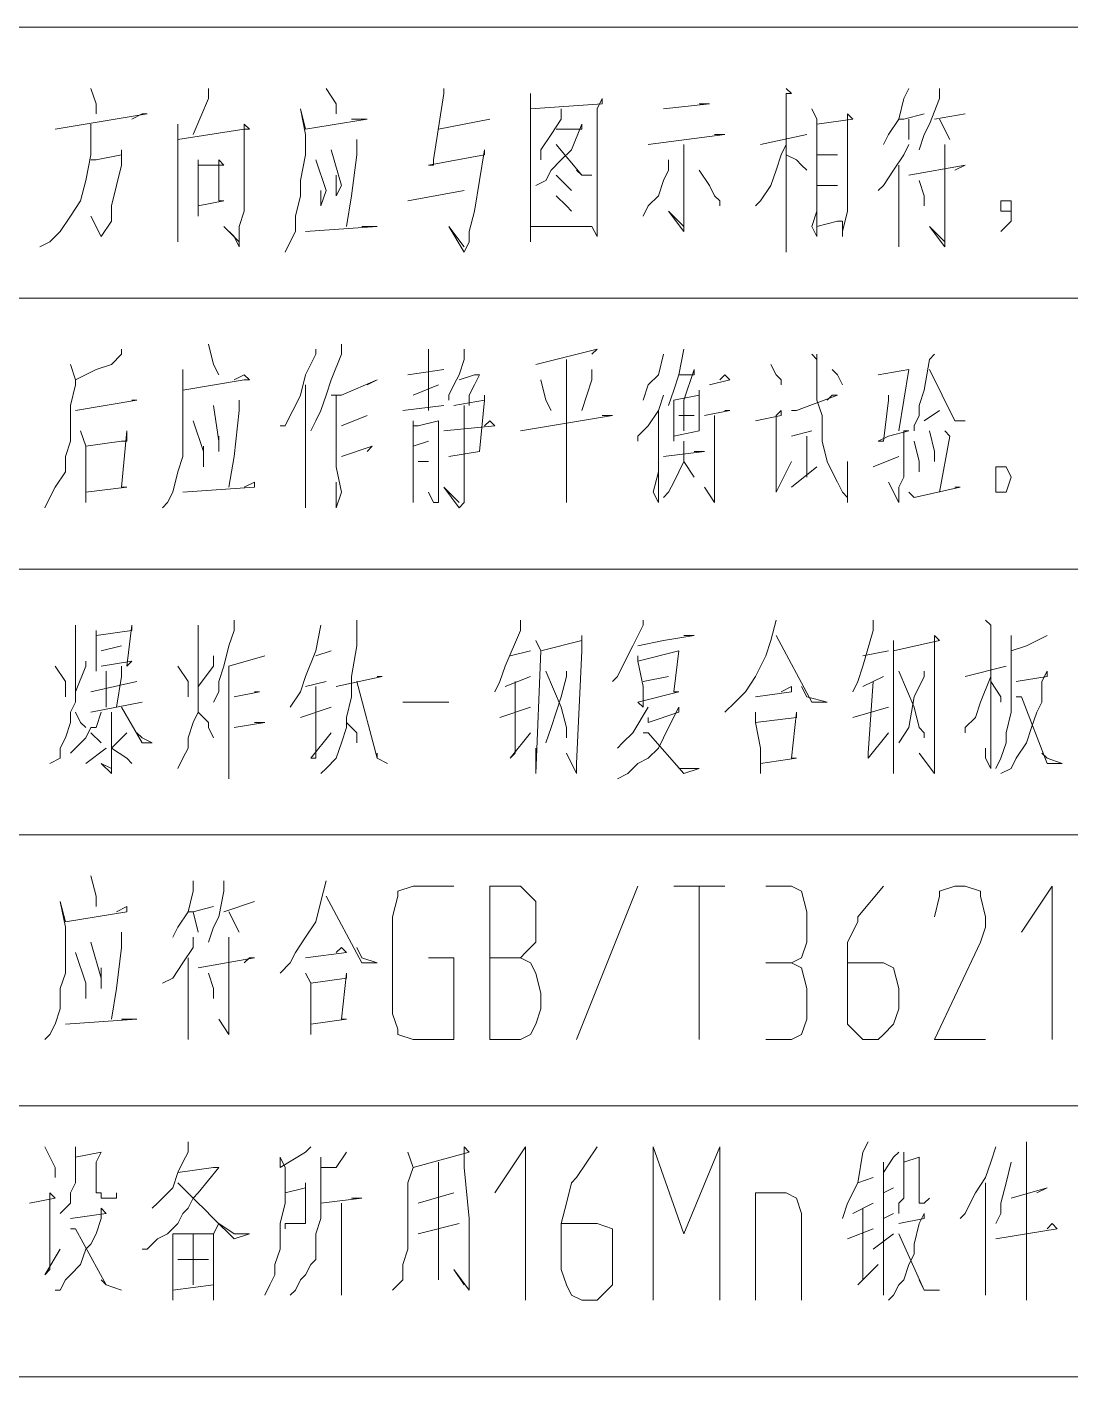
# Model space of a CAD drawing. Header units: inches. Extents: x 46040 to 48278, y -91226 to -88002.
# Drawn here: x 47625 to 47723, y -88938.6 to -88811.9 of the extents above; entities that cross this region are included whole.
import ezdxf

# ---------------------------------------------------------------- set-up
doc = ezdxf.new("R2010")
doc.units = ezdxf.units.IN
doc.layers.add('轮廓线', color=7, linetype='Continuous')

msp = doc.modelspace()

# ---------------------------------------------------------------- linework, layer by layer
at = {"layer": '轮廓线', "lineweight": 18}
for points in [[(47511.995, -88811.889), (48164.316, -88811.889)], [(47548.476, -88811.889), (48164.316, -88811.889)], [(47631.034, -88817.65), (47631.515, -88819.09), (47631.515, -88820.049)], [(47642.073, -88817.65), (47642.073, -88818.609), (47640.636, -88821.969)], [(47653.116, -88817.65), (47654.073, -88819.09), (47654.073, -88820.049)], [(47664.155, -88817.65), (47664.155, -88818.129), (47663.194, -88824.369), (47663.194, -88824.849), (47662.714, -88824.849), (47667.995, -88823.889), (47667.995, -88823.41), (47667.515, -88826.289), (47667.034, -88829.17), (47666.554, -88831.09), (47666.554, -88832.049), (47666.073, -88833.01), (47664.636, -88830.609), (47666.073, -88832.529)], [(47672.316, -88818.129), (47672.316, -88819.568), (47672.316, -88832.049), (47672.316, -88830.609), (47678.073, -88830.609), (47677.593, -88830.609), (47677.116, -88830.609)], [(47696.316, -88817.65), (47696.796, -88818.129), (47696.316, -88818.129), (47696.316, -88833.01), (47696.316, -88831.568), (47696.316, -88830.609)], [(47707.835, -88817.65), (47707.355, -88818.609), (47706.874, -88820.529), (47705.913, -88821.969), (47705.433, -88822.93)], [(47710.714, -88817.65), (47710.714, -88818.609), (47709.753, -88821.01), (47709.276, -88821.969), (47708.796, -88823.41)], [(47655.515, -88820.529), (47656.476, -88820.529), (47656.956, -88820.529), (47651.194, -88821.49), (47650.714, -88819.568), (47651.194, -88821.969), (47651.194, -88823.889), (47650.714, -88826.289), (47650.714, -88827.728), (47650.233, -88829.65), (47650.233, -88831.09), (47649.753, -88832.049), (47649.276, -88833.01)], [(47672.316, -88819.568), (47679.034, -88819.09), (47679.034, -88818.609), (47678.554, -88819.568), (47678.554, -88830.609), (47678.554, -88831.568), (47678.073, -88830.609)], [(47675.194, -88819.568), (47675.194, -88820.529), (47674.233, -88821.969), (47673.276, -88823.41), (47673.276, -88824.369)], [(47684.796, -88819.568), (47689.116, -88819.09), (47688.636, -88819.09), (47688.155, -88819.09)], [(47698.714, -88819.568), (47699.194, -88820.529), (47699.194, -88831.568), (47698.714, -88830.609), (47699.194, -88829.17)], [(47631.034, -88821.01), (47631.034, -88823.889), (47630.554, -88826.289), (47630.073, -88828.209), (47629.116, -88829.65), (47628.155, -88831.09), (47627.194, -88832.049), (47626.233, -88832.529)], [(47627.675, -88821.49), (47636.316, -88820.049), (47635.835, -88820.049), (47634.874, -88820.529)], [(47639.194, -88821.01), (47639.194, -88822.449), (47639.194, -88827.25), (47639.194, -88830.129), (47639.194, -88832.049), (47639.194, -88830.609), (47639.194, -88829.65)], [(47639.194, -88822.449), (47645.433, -88821.49), (47645.913, -88821.49), (47645.433, -88821.01), (47645.433, -88823.889), (47645.433, -88826.769), (47645.433, -88827.25), (47645.433, -88829.17), (47644.956, -88830.609), (47644.956, -88832.049), (47644.956, -88832.529), (47644.476, -88831.568), (47643.515, -88830.609), (47644.956, -88832.049)], [(47668.476, -88820.529), (47663.675, -88821.49)], [(47674.714, -88821.49), (47675.194, -88821.49), (47677.116, -88821.49), (47677.116, -88821.01), (47676.155, -88823.41), (47675.194, -88824.369), (47674.233, -88825.33), (47673.753, -88826.289), (47672.796, -88826.769)], [(47699.194, -88821.01), (47702.554, -88820.529), (47702.073, -88820.049), (47702.073, -88827.25), (47702.073, -88829.17), (47701.593, -88831.09), (47701.593, -88831.568), (47701.593, -88830.129), (47701.116, -88830.129), (47699.194, -88830.609)], [(47706.874, -88820.529), (47707.355, -88820.529), (47709.276, -88820.049)], [(47707.835, -88820.529), (47707.835, -88822.449)], [(47710.233, -88820.529), (47713.116, -88820.049)], [(47710.714, -88820.529), (47711.675, -88822.449)], [(47683.355, -88822.93), (47690.554, -88821.969), (47690.073, -88821.969), (47689.593, -88821.969)], [(47693.913, -88822.93), (47698.233, -88821.969)], [(47631.034, -88824.369), (47631.515, -88824.369), (47633.913, -88823.889), (47633.913, -88823.41), (47633.913, -88824.849), (47633.433, -88826.769), (47632.956, -88828.689), (47632.956, -88830.129), (47631.995, -88831.568), (47631.034, -88829.65)], [(47653.593, -88823.41), (47654.554, -88826.769), (47654.073, -88827.728), (47654.073, -88825.808)], [(47655.995, -88822.449), (47655.995, -88823.889), (47655.515, -88827.728), (47655.034, -88830.609)], [(47686.714, -88822.93), (47686.714, -88823.889), (47686.714, -88829.17), (47686.714, -88830.129), (47686.714, -88830.609), (47686.714, -88831.09), (47685.276, -88829.17), (47686.714, -88830.609), (47686.714, -88830.129)], [(47696.316, -88822.93), (47695.835, -88823.889), (47695.355, -88825.33), (47694.874, -88826.769), (47693.913, -88828.209), (47693.433, -88828.689)], [(47707.835, -88822.93), (47707.355, -88823.889), (47706.394, -88825.33), (47705.433, -88826.769), (47704.956, -88827.25)], [(47711.194, -88822.93), (47711.194, -88829.17), (47711.194, -88831.09), (47711.194, -88832.049), (47711.194, -88832.529), (47709.753, -88830.609), (47711.194, -88832.049)], [(47652.155, -88824.369), (47653.116, -88827.25), (47652.636, -88828.689), (47652.636, -88827.25)], [(47685.276, -88824.369), (47685.276, -88825.33), (47684.796, -88826.289), (47684.316, -88827.728), (47683.355, -88828.689), (47682.874, -88829.65)], [(47699.194, -88823.889), (47701.116, -88823.889)], [(47706.874, -88824.849), (47706.874, -88832.529), (47706.874, -88831.09), (47706.874, -88830.129)], [(47707.835, -88825.808), (47713.116, -88824.849), (47712.155, -88825.33)], [(47674.714, -88825.808), (47675.675, -88826.769), (47676.155, -88827.25)], [(47688.155, -88825.33), (47689.116, -88826.769), (47689.593, -88827.728), (47690.073, -88828.209), (47690.073, -88828.689)], [(47660.796, -88828.209), (47666.073, -88827.25)], [(47699.194, -88826.769), (47701.116, -88826.769)], [(47708.796, -88826.289), (47709.276, -88827.728), (47709.276, -88828.689)], [(47674.714, -88827.728), (47675.675, -88828.689), (47676.155, -88829.17)], [(47717.433, -88829.17), (47716.476, -88829.17), (47716.476, -88828.209), (47717.433, -88828.209), (47717.433, -88830.129), (47716.476, -88831.09)], [(47651.194, -88831.09), (47657.913, -88830.609), (47657.433, -88830.609), (47656.476, -88830.609)], [(47511.995, -88837.33), (48164.316, -88837.33)], [(47548.476, -88837.33), (48164.316, -88837.33)], [(47642.073, -88841.65), (47642.554, -88843.568), (47643.034, -88844.529)], [(47652.155, -88842.129), (47652.155, -88842.609), (47651.194, -88844.529), (47650.714, -88846.449), (47650.233, -88847.41), (47649.753, -88848.369), (47649.276, -88849.33), (47648.796, -88849.33)], [(47654.554, -88841.65), (47654.554, -88842.609), (47653.593, -88845.01), (47653.116, -88846.449), (47652.636, -88847.889), (47652.155, -88848.849), (47651.675, -88849.808)], [(47662.714, -88842.129), (47662.714, -88847.889)], [(47666.073, -88842.129), (47666.073, -88843.09), (47665.593, -88844.529), (47665.116, -88845.49), (47664.636, -88846.449), (47664.636, -88846.93)], [(47672.796, -88843.568), (47678.554, -88842.129), (47678.073, -88842.609)], [(47684.796, -88842.609), (47684.316, -88844.529), (47683.355, -88845.49), (47682.874, -88846.93)], [(47686.714, -88842.129), (47686.233, -88844.529), (47685.753, -88845.969), (47685.276, -88847.41)], [(47698.714, -88842.609), (47699.194, -88843.09), (47699.194, -88842.609), (47699.194, -88846.93), (47699.675, -88848.369), (47699.675, -88850.769), (47700.155, -88852.689), (47700.636, -88853.65), (47701.116, -88854.609), (47701.593, -88855.568), (47702.073, -88856.049), (47702.073, -88856.529), (47702.073, -88852.689), (47702.073, -88856.049)], [(47710.233, -88842.609), (47709.753, -88843.09), (47709.276, -88845.969), (47708.796, -88847.41), (47708.796, -88848.369), (47708.316, -88849.33), (47708.316, -88849.808)], [(47675.675, -88843.09), (47675.675, -88854.609), (47675.675, -88856.529), (47675.675, -88856.049), (47675.675, -88854.609)], [(47694.874, -88843.568), (47695.355, -88844.529), (47695.835, -88845.01), (47695.835, -88845.49)], [(47644.476, -88845.01), (47645.433, -88844.529), (47645.913, -88845.01), (47645.433, -88845.01), (47639.675, -88845.969), (47639.675, -88844.049), (47639.675, -88846.449), (47639.675, -88848.369), (47639.675, -88850.289), (47639.675, -88852.209), (47639.194, -88853.65), (47638.714, -88855.568), (47638.233, -88856.529), (47637.753, -88857.01)], [(47653.593, -88846.449), (47654.554, -88846.449), (47657.913, -88845.01), (47656.956, -88845.49)], [(47664.155, -88844.049), (47660.796, -88844.529)], [(47665.593, -88845.01), (47665.593, -88845.01), (47667.034, -88844.529), (47667.515, -88844.529), (47667.034, -88845.49), (47666.554, -88846.449), (47666.554, -88847.41)], [(47673.276, -88845.01), (47673.753, -88846.93), (47674.233, -88847.889)], [(47678.073, -88844.049), (47678.073, -88845.01), (47677.116, -88847.889)], [(47686.233, -88844.529), (47687.675, -88844.529), (47687.675, -88844.049), (47686.714, -88846.93)], [(47689.116, -88845.49), (47691.034, -88845.01), (47690.554, -88844.529), (47690.073, -88845.01)], [(47700.636, -88844.049), (47701.116, -88844.529), (47701.593, -88845.49)], [(47704.956, -88844.529), (47707.835, -88844.049), (47706.874, -88849.808)], [(47651.194, -88845.49), (47651.194, -88857.01), (47651.194, -88855.568), (47651.194, -88854.609)], [(47663.675, -88845.49), (47661.276, -88846.449)], [(47685.753, -88846.93), (47685.753, -88847.41), (47685.753, -88850.769), (47685.753, -88850.289), (47688.155, -88849.808), (47688.155, -88845.969), (47688.155, -88846.449), (47685.753, -88846.93)], [(47629.593, -88847.889), (47635.355, -88846.93), (47634.874, -88846.93)], [(47642.554, -88847.41), (47643.034, -88850.769), (47643.034, -88851.728), (47643.034, -88850.289)], [(47644.956, -88846.93), (47644.956, -88847.889), (47644.476, -88852.209), (47643.995, -88855.09)], [(47654.073, -88846.449), (47654.073, -88853.17), (47654.554, -88855.568), (47654.073, -88857.01), (47654.073, -88856.529), (47654.073, -88854.609)], [(47660.316, -88847.889), (47664.155, -88847.41)], [(47666.073, -88847.41), (47666.073, -88854.129), (47666.073, -88855.09), (47666.073, -88856.529), (47665.593, -88857.01), (47664.155, -88855.09), (47665.593, -88856.529)], [(47684.796, -88846.449), (47684.316, -88847.889), (47683.355, -88849.33), (47682.394, -88850.289), (47682.394, -88850.769)], [(47686.714, -88846.93), (47686.714, -88849.808)], [(47696.796, -88847.889), (47697.276, -88847.889), (47701.116, -88846.449), (47700.636, -88846.449), (47700.155, -88846.93)], [(47705.913, -88846.449), (47705.913, -88846.449), (47705.913, -88846.93), (47705.433, -88850.769), (47704.956, -88850.769), (47705.913, -88850.289), (47707.835, -88849.808), (47707.355, -88849.808), (47707.355, -88854.129), (47706.874, -88855.09), (47706.874, -88856.049), (47706.874, -88856.529), (47705.913, -88854.609)], [(47640.636, -88848.849), (47641.593, -88851.728), (47641.593, -88853.17), (47641.593, -88851.25)], [(47654.554, -88849.33), (47656.956, -88848.369)], [(47661.276, -88848.849), (47661.276, -88849.808), (47661.276, -88852.209), (47661.276, -88852.689), (47661.276, -88854.609), (47661.276, -88856.529), (47661.276, -88856.049), (47661.276, -88854.609)], [(47664.155, -88849.808), (47668.956, -88849.33), (47668.476, -88848.849), (47667.995, -88849.33)], [(47671.355, -88849.808), (47679.995, -88848.369), (47679.515, -88848.369), (47679.034, -88848.369)], [(47684.316, -88847.889), (47684.316, -88856.529), (47683.835, -88855.568), (47684.316, -88853.65)], [(47686.233, -88848.369), (47687.675, -88848.369)], [(47688.636, -88848.369), (47691.034, -88847.889), (47690.554, -88847.889)], [(47693.433, -88848.849), (47695.835, -88848.369), (47695.835, -88847.889), (47695.355, -88848.369), (47695.355, -88854.609), (47695.355, -88855.568), (47696.796, -88852.689)], [(47710.714, -88847.889), (47709.276, -88848.849)], [(47630.073, -88849.808), (47630.554, -88851.25), (47630.554, -88853.65), (47630.554, -88856.529), (47630.554, -88855.568), (47634.394, -88855.09), (47633.913, -88855.09), (47634.394, -88849.808), (47634.394, -88850.769), (47633.913, -88850.769), (47630.554, -88851.25)], [(47696.796, -88850.289), (47698.714, -88849.808)], [(47709.753, -88849.808), (47710.233, -88851.728), (47710.233, -88852.689)], [(47711.194, -88849.808), (47711.675, -88850.289), (47710.714, -88855.568)], [(47654.554, -88852.209), (47657.433, -88851.25), (47656.956, -88851.728)], [(47661.276, -88851.25), (47662.714, -88850.769)], [(47686.714, -88850.769), (47686.714, -88851.728), (47686.714, -88852.689), (47686.233, -88853.65), (47685.753, -88854.609), (47685.276, -88855.568), (47684.796, -88856.049)], [(47698.233, -88850.289), (47698.233, -88854.129)], [(47708.316, -88850.769), (47708.796, -88852.689), (47708.796, -88853.65)], [(47662.714, -88852.689), (47661.753, -88852.689)], [(47684.796, -88852.209), (47688.636, -88851.728), (47688.155, -88851.728), (47687.675, -88851.728)], [(47686.714, -88852.689), (47687.675, -88854.129)], [(47704.476, -88853.17), (47706.874, -88852.209)], [(47696.796, -88855.09), (47699.194, -88853.17)], [(47716.956, -88853.17), (47717.433, -88854.129), (47716.956, -88855.568), (47715.995, -88855.568), (47715.995, -88854.129), (47715.995, -88853.17), (47716.956, -88853.17)], [(47639.675, -88855.568), (47646.394, -88855.09), (47646.394, -88854.609), (47645.433, -88855.09)], [(47707.835, -88855.568), (47708.316, -88856.049), (47712.636, -88855.09), (47712.155, -88855.09)], [(47511.995, -88862.769), (48164.316, -88862.769)], [(47644.476, -88867.568), (47644.476, -88868.529), (47643.995, -88869.969), (47643.515, -88871.889), (47643.034, -88873.33), (47643.034, -88874.289), (47642.554, -88875.25)], [(47655.995, -88867.568), (47655.995, -88869.969), (47655.515, -88872.849), (47655.515, -88874.769), (47655.034, -88876.689), (47655.034, -88877.65), (47654.554, -88879.09), (47654.073, -88880.529), (47653.116, -88881.49), (47652.636, -88881.969)], [(47671.355, -88867.568), (47671.355, -88868.529), (47669.913, -88871.889), (47669.433, -88873.33), (47668.956, -88874.289)], [(47682.874, -88867.568), (47682.874, -88868.049), (47681.913, -88869.969), (47680.956, -88871.889), (47680.476, -88872.849), (47679.995, -88873.33)], [(47695.355, -88867.568), (47694.874, -88869.49), (47694.394, -88870.93), (47693.433, -88872.849), (47692.476, -88874.289), (47691.515, -88875.25), (47690.554, -88876.209)], [(47704.476, -88867.568), (47704.476, -88868.529), (47703.515, -88871.889), (47703.034, -88873.33), (47702.554, -88874.289)], [(47715.034, -88867.568), (47715.515, -88868.049), (47715.515, -88881.49), (47715.034, -88880.529), (47715.034, -88879.568)], [(47629.593, -88868.049), (47629.593, -88868.529), (47629.593, -88870.449), (47629.593, -88872.369), (47629.593, -88873.808), (47629.593, -88875.25), (47629.116, -88876.209), (47629.116, -88877.17), (47628.636, -88878.609), (47628.155, -88879.568), (47628.155, -88880.529), (47627.194, -88881.01)], [(47631.515, -88869.01), (47634.874, -88868.529), (47634.874, -88868.049), (47634.394, -88871.889), (47634.874, -88871.41), (47631.995, -88871.889)], [(47631.515, -88868.529), (47631.515, -88869.01), (47631.515, -88870.449), (47631.515, -88872.369)], [(47641.116, -88868.049), (47641.116, -88872.369), (47641.116, -88873.808), (47641.116, -88875.25), (47641.116, -88876.209), (47640.636, -88877.17), (47640.155, -88878.609), (47640.155, -88879.568), (47639.675, -88880.529), (47639.194, -88881.49)], [(47652.636, -88868.049), (47652.155, -88870.449), (47651.194, -88872.849), (47650.714, -88874.289), (47649.753, -88875.728)], [(47682.394, -88869.969), (47684.796, -88869.49), (47687.675, -88869.01), (47687.194, -88869.01), (47686.714, -88869.01)], [(47695.355, -88869.01), (47698.714, -88875.25), (47700.155, -88875.25), (47698.233, -88874.769), (47697.753, -88873.808)], [(47717.433, -88869.01), (47717.433, -88870.449), (47717.433, -88872.849), (47717.433, -88874.769), (47717.433, -88876.209), (47716.956, -88878.129), (47716.956, -88879.09), (47716.476, -88880.529), (47715.995, -88881.49)], [(47720.796, -88869.01), (47718.874, -88869.969), (47717.433, -88870.449)], [(47631.995, -88870.449), (47633.913, -88869.969)], [(47652.155, -88870.93), (47653.593, -88870.449)], [(47670.394, -88870.93), (47672.316, -88870.449)], [(47672.796, -88869.49), (47673.276, -88870.449), (47672.796, -88881.969), (47672.796, -88881.01), (47672.796, -88879.568)], [(47682.394, -88870.93), (47682.394, -88871.41), (47682.874, -88873.808), (47682.874, -88875.728), (47682.394, -88875.25), (47686.233, -88874.289), (47685.753, -88874.289), (47686.233, -88870.449), (47682.394, -88871.41)], [(47703.515, -88870.93), (47705.913, -88870.449)], [(47706.394, -88869.49), (47706.394, -88870.449), (47706.394, -88881.969), (47706.394, -88881.01), (47706.394, -88879.568)], [(47630.554, -88871.41), (47630.554, -88871.889), (47629.593, -88874.289)], [(47642.554, -88870.93), (47642.554, -88871.889), (47641.116, -88873.808)], [(47643.995, -88871.889), (47647.355, -88870.93)], [(47627.675, -88871.889), (47628.636, -88873.33), (47628.636, -88873.808), (47628.636, -88874.769)], [(47632.476, -88872.369), (47632.476, -88872.849), (47632.476, -88875.728)], [(47633.913, -88871.889), (47633.913, -88872.849), (47633.433, -88875.728)], [(47639.194, -88871.889), (47640.155, -88873.33), (47640.155, -88873.808), (47640.155, -88874.769)], [(47643.995, -88871.889), (47643.995, -88882.449), (47643.995, -88881.49), (47643.995, -88880.049)], [(47654.073, -88873.808), (47658.394, -88872.849), (47657.913, -88872.849)], [(47672.316, -88872.849), (47669.913, -88873.808)], [(47673.753, -88872.369), (47675.194, -88875.728), (47675.675, -88877.65), (47675.675, -88878.129), (47675.675, -88878.609)], [(47675.675, -88872.369), (47675.675, -88872.849), (47675.194, -88874.769), (47674.233, -88877.65), (47673.753, -88879.09)], [(47685.276, -88872.849), (47682.874, -88873.33)], [(47705.433, -88872.849), (47703.515, -88873.808)], [(47706.874, -88872.369), (47708.316, -88875.728), (47708.796, -88877.65), (47709.276, -88878.129), (47709.276, -88878.609)], [(47709.276, -88872.369), (47709.276, -88872.849), (47708.316, -88874.769), (47707.835, -88877.65), (47706.874, -88879.09)], [(47713.116, -88872.849), (47716.956, -88871.889)], [(47715.515, -88872.849), (47714.554, -88875.25), (47714.073, -88876.689), (47713.116, -88877.65), (47713.116, -88878.129)], [(47717.913, -88873.33), (47720.796, -88872.849), (47720.796, -88872.369), (47720.316, -88873.33), (47720.316, -88875.25), (47719.835, -88876.209), (47719.355, -88877.65), (47718.874, -88879.09), (47717.913, -88880.529), (47717.433, -88881.49), (47716.476, -88881.969)], [(47635.355, -88873.33), (47631.034, -88874.289)], [(47644.476, -88874.769), (47646.874, -88874.289), (47646.394, -88874.289)], [(47653.116, -88873.33), (47651.194, -88873.808)], [(47652.155, -88873.808), (47652.155, -88880.529), (47651.675, -88880.529), (47653.593, -88878.129)], [(47670.874, -88873.33), (47670.874, -88880.049), (47670.394, -88880.529), (47672.316, -88878.129)], [(47693.433, -88874.769), (47696.796, -88874.289), (47696.796, -88873.808), (47695.835, -88874.289)], [(47704.476, -88873.33), (47703.995, -88880.049), (47703.995, -88880.529), (47705.913, -88878.129)], [(47715.515, -88873.33), (47716.476, -88874.769), (47716.476, -88875.25)], [(47631.034, -88876.209), (47635.835, -88875.25)], [(47660.316, -88875.25), (47664.636, -88875.25)], [(47717.913, -88874.769), (47718.394, -88874.769), (47720.796, -88881.01), (47722.233, -88881.01), (47720.796, -88880.529), (47720.316, -88880.049)], [(47631.995, -88876.209), (47631.515, -88877.65), (47631.034, -88877.65), (47630.554, -88878.609), (47629.593, -88879.568), (47629.116, -88880.049)], [(47629.593, -88876.209), (47630.073, -88877.17), (47630.554, -88877.65)], [(47632.956, -88876.209), (47632.956, -88876.689), (47632.956, -88881.969), (47631.995, -88881.01), (47632.956, -88881.49)], [(47633.913, -88875.728), (47635.835, -88879.09), (47636.796, -88879.09), (47635.835, -88878.609), (47635.355, -88878.129)], [(47641.116, -88876.209), (47642.073, -88877.17), (47642.073, -88877.65), (47642.554, -88878.609)], [(47653.593, -88875.728), (47650.714, -88876.689)], [(47672.316, -88875.728), (47669.433, -88876.689)], [(47683.355, -88875.728), (47683.355, -88875.728), (47681.913, -88878.129), (47680.956, -88879.09), (47680.476, -88879.568)], [(47683.355, -88876.689), (47683.355, -88877.17), (47686.233, -88876.209), (47686.233, -88875.728), (47685.276, -88877.65), (47684.796, -88878.609), (47684.316, -88879.568), (47683.355, -88880.529), (47682.394, -88881.01), (47681.433, -88881.969), (47680.476, -88882.449)], [(47693.433, -88876.209), (47693.433, -88877.17), (47693.913, -88879.568), (47693.913, -88881.969), (47693.913, -88881.01), (47697.276, -88880.529), (47696.796, -88880.529), (47697.276, -88876.209), (47697.276, -88876.689), (47693.433, -88877.17)], [(47705.913, -88875.728), (47702.554, -88876.689)], [(47644.476, -88877.65), (47647.355, -88877.17), (47646.874, -88877.17), (47646.394, -88877.17)], [(47655.034, -88877.17), (47655.995, -88878.129), (47655.995, -88879.09)], [(47631.034, -88878.129), (47631.995, -88879.09)], [(47634.394, -88878.129), (47632.956, -88879.568), (47634.394, -88880.529), (47634.874, -88881.01)], [(47682.874, -88878.129), (47683.355, -88878.129), (47686.714, -88881.969), (47688.155, -88881.49), (47686.714, -88881.49), (47686.233, -88881.49)], [(47630.554, -88881.01), (47632.476, -88879.568)], [(47631.034, -88891.568), (47631.515, -88893.49), (47631.515, -88894.449)], [(47640.636, -88892.049), (47640.636, -88893.01), (47640.155, -88894.93), (47639.194, -88896.369), (47638.714, -88897.33)], [(47643.515, -88892.049), (47643.515, -88893.01), (47643.034, -88895.41), (47642.554, -88896.369), (47642.073, -88897.808)], [(47653.116, -88892.049), (47652.636, -88893.969), (47652.155, -88895.889), (47651.194, -88897.33), (47650.233, -88898.769), (47649.753, -88899.728), (47648.796, -88900.689)], [(47665.116, -88892.529), (47661.276, -88892.529), (47659.835, -88893.01), (47659.835, -88893.49), (47659.355, -88895.41), (47659.355, -88904.529), (47659.835, -88905.969), (47659.835, -88906.449), (47661.276, -88906.93), (47665.116, -88906.93), (47665.116, -88899.25), (47662.714, -88899.25)], [(47668.476, -88906.93), (47668.476, -88892.529), (47671.355, -88892.529), (47671.835, -88893.01), (47672.796, -88893.969), (47672.796, -88895.889), (47672.796, -88896.369), (47672.796, -88897.808), (47671.835, -88898.769), (47671.355, -88899.25)], [(47676.636, -88906.93), (47682.394, -88892.529)], [(47685.753, -88892.529), (47690.554, -88892.529)], [(47688.155, -88892.529), (47688.155, -88906.93)], [(47694.394, -88892.529), (47696.796, -88892.529), (47697.753, -88893.01), (47698.233, -88894.93), (47698.233, -88897.808), (47697.753, -88899.25), (47696.796, -88899.728), (47697.753, -88900.209), (47698.233, -88902.129), (47698.233, -88905.01), (47697.753, -88906.449), (47696.796, -88906.93), (47694.394, -88906.93)], [(47705.433, -88892.529), (47703.034, -88895.41), (47703.034, -88895.889), (47702.073, -88897.808), (47702.073, -88899.728), (47702.073, -88904.049), (47702.073, -88905.49), (47703.034, -88906.449), (47703.515, -88906.93), (47704.956, -88906.93), (47705.433, -88906.449), (47706.394, -88905.49), (47706.874, -88904.049), (47706.874, -88902.129), (47706.394, -88900.209), (47705.433, -88899.728), (47702.073, -88899.728)], [(47710.233, -88895.41), (47710.714, -88893.49), (47710.714, -88893.01), (47712.155, -88892.529), (47713.116, -88892.529), (47714.554, -88893.01), (47714.554, -88893.49), (47715.034, -88895.41), (47715.034, -88896.369), (47714.554, -88897.808), (47710.233, -88906.93), (47715.034, -88906.93)], [(47721.276, -88906.93), (47721.276, -88892.529), (47718.394, -88896.849)], [(47633.433, -88894.93), (47634.394, -88894.449), (47634.394, -88894.93), (47628.636, -88895.889), (47628.155, -88893.969), (47628.636, -88896.369), (47628.636, -88898.289), (47628.636, -88900.689), (47628.155, -88902.129), (47628.155, -88904.049), (47627.675, -88905.49), (47627.194, -88906.449), (47626.714, -88906.93)], [(47640.155, -88894.93), (47640.636, -88894.93), (47642.554, -88894.449)], [(47643.515, -88894.93), (47646.394, -88893.969)], [(47653.116, -88893.49), (47656.476, -88899.728), (47657.913, -88899.728), (47656.476, -88899.25), (47655.995, -88898.289)], [(47640.636, -88894.93), (47641.116, -88896.849)], [(47643.995, -88894.93), (47644.956, -88896.849)], [(47633.913, -88896.849), (47633.913, -88898.289), (47633.433, -88902.129), (47632.956, -88905.01)], [(47631.034, -88897.808), (47631.995, -88901.17), (47631.995, -88902.129), (47631.995, -88900.209)], [(47640.636, -88897.33), (47640.636, -88898.289), (47639.675, -88899.728), (47638.714, -88901.17), (47637.753, -88901.65)], [(47651.194, -88899.25), (47655.034, -88898.769), (47654.554, -88898.289), (47654.073, -88898.769)], [(47640.155, -88899.25), (47640.155, -88906.93), (47640.155, -88905.49), (47640.155, -88904.529)], [(47641.116, -88900.209), (47646.394, -88899.25), (47645.913, -88899.25), (47645.433, -88899.728)], [(47668.476, -88899.25), (47671.355, -88899.25), (47672.316, -88899.728), (47672.796, -88900.689), (47673.276, -88902.609), (47673.276, -88904.049), (47672.796, -88905.49), (47672.316, -88906.449), (47671.355, -88906.93), (47668.476, -88906.93)], [(47642.073, -88900.689), (47642.554, -88902.129), (47642.554, -88903.09)], [(47651.194, -88900.689), (47651.675, -88901.65), (47651.675, -88904.049), (47651.675, -88906.449), (47651.675, -88905.49), (47655.034, -88905.01), (47654.554, -88905.01), (47655.034, -88900.689), (47655.034, -88901.17), (47651.675, -88901.65)], [(47694.394, -88899.728), (47696.796, -88899.728)], [(47628.636, -88905.49), (47635.355, -88905.01), (47634.874, -88905.01), (47633.913, -88905.01)], [(47626.714, -88917.01), (47627.675, -88918.93), (47627.675, -88919.889)], [(47629.593, -88917.01), (47629.593, -88917.969), (47629.593, -88919.41), (47629.593, -88920.369), (47629.116, -88921.33), (47629.116, -88922.289), (47628.636, -88922.769), (47628.155, -88923.25)], [(47640.155, -88916.529), (47640.155, -88917.49), (47639.675, -88918.449), (47639.194, -88919.41), (47638.714, -88920.849), (47637.753, -88921.808), (47637.276, -88922.289), (47636.796, -88922.769)], [(47651.675, -88917.01), (47651.194, -88917.49), (47648.796, -88918.93), (47648.796, -88917.969), (47649.276, -88918.93), (47649.276, -88922.289), (47648.796, -88924.209), (47648.796, -88925.65), (47648.796, -88926.609), (47648.316, -88928.049), (47648.316, -88929.01), (47647.835, -88929.969), (47647.355, -88930.93)], [(47661.276, -88918.93), (47666.554, -88917.49), (47666.073, -88917.01), (47666.073, -88918.93), (47666.554, -88923.728), (47666.554, -88926.609), (47666.554, -88928.529), (47666.554, -88929.969), (47666.554, -88930.449), (47665.116, -88928.529), (47666.073, -88929.969)], [(47671.835, -88931.41), (47671.835, -88917.01), (47668.956, -88921.33)], [(47678.554, -88917.01), (47676.636, -88919.889), (47676.155, -88920.369), (47675.675, -88922.289), (47675.194, -88924.209), (47675.194, -88928.529), (47675.675, -88929.969), (47676.155, -88930.93), (47677.116, -88931.41), (47678.554, -88931.41), (47679.034, -88930.93), (47679.995, -88929.969), (47679.995, -88928.529), (47679.995, -88926.609), (47679.995, -88924.689), (47678.554, -88924.209), (47675.194, -88924.209)], [(47683.835, -88931.41), (47683.835, -88917.01), (47686.714, -88925.17), (47690.073, -88917.01), (47690.073, -88931.41)], [(47703.995, -88916.529), (47703.515, -88917.49), (47703.034, -88920.369), (47702.073, -88922.289), (47701.593, -88923.728)], [(47715.995, -88917.01), (47715.515, -88918.449), (47715.034, -88919.889), (47714.073, -88921.33), (47713.593, -88922.289), (47713.116, -88923.25), (47712.636, -88923.728)], [(47629.593, -88917.969), (47631.995, -88917.49), (47631.515, -88918.449), (47631.515, -88919.41), (47631.515, -88919.889), (47631.515, -88920.849), (47631.515, -88921.33), (47631.995, -88921.33), (47631.995, -88921.808), (47632.476, -88921.808), (47632.956, -88921.808), (47633.433, -88921.808), (47633.433, -88921.33)], [(47655.034, -88917.49), (47654.073, -88918.93), (47652.636, -88918.93), (47652.636, -88917.969), (47652.636, -88919.41), (47652.636, -88920.849), (47652.636, -88922.769), (47652.636, -88923.728), (47652.155, -88925.17), (47652.155, -88926.609), (47652.155, -88927.568), (47651.675, -88928.049), (47651.194, -88929.01), (47650.714, -88929.49), (47650.233, -88930.449), (47649.753, -88930.93)], [(47660.796, -88917.49), (47661.276, -88918.93), (47660.796, -88920.369), (47660.796, -88923.25), (47660.796, -88925.17), (47660.796, -88926.609), (47660.316, -88928.049), (47660.316, -88929.49), (47659.835, -88929.969), (47659.355, -88930.449)], [(47663.675, -88918.449), (47663.675, -88928.049), (47663.675, -88929.49), (47663.675, -88929.01), (47663.675, -88927.568)], [(47706.874, -88917.49), (47706.394, -88917.969), (47705.433, -88919.41)], [(47705.433, -88918.449), (47705.433, -88919.41), (47705.433, -88930.93), (47705.433, -88929.969), (47705.433, -88928.049)], [(47707.355, -88917.49), (47707.355, -88918.93), (47707.355, -88920.369), (47707.355, -88921.808), (47706.874, -88922.289), (47706.874, -88923.25)], [(47707.355, -88918.449), (47708.796, -88917.969), (47708.796, -88918.93), (47708.796, -88921.33), (47708.796, -88921.808), (47708.796, -88922.289), (47709.276, -88922.289), (47709.753, -88921.808)], [(47717.433, -88918.449), (47716.956, -88920.369), (47716.476, -88922.289), (47716.476, -88923.25), (47715.995, -88924.209)], [(47639.194, -88919.41), (47642.554, -88918.93), (47643.034, -88918.93), (47641.116, -88921.33), (47640.636, -88921.808), (47640.155, -88922.769), (47639.675, -88923.25), (47639.194, -88924.209), (47638.233, -88925.17), (47637.276, -88925.65), (47636.316, -88926.609), (47635.835, -88926.609)], [(47703.034, -88920.369), (47704.476, -88919.889)], [(47639.194, -88920.369), (47639.675, -88920.849), (47640.636, -88921.808), (47641.116, -88922.289), (47641.593, -88922.769), (47642.554, -88923.728), (47644.476, -88925.65), (47645.913, -88925.17), (47645.433, -88925.17), (47644.476, -88925.17), (47643.034, -88924.209), (47642.554, -88925.17), (47638.714, -88925.17), (47638.714, -88931.41), (47638.714, -88930.449), (47642.554, -88929.969), (47642.554, -88931.41), (47642.554, -88925.17)], [(47649.276, -88924.689), (47649.276, -88924.209), (47651.194, -88924.209), (47651.194, -88920.369), (47651.194, -88920.849), (47649.276, -88921.33)], [(47705.433, -88921.33), (47706.394, -88920.849)], [(47715.034, -88920.369), (47715.034, -88927.568), (47715.034, -88929.49), (47715.034, -88930.93), (47715.034, -88930.449), (47715.034, -88929.01)], [(47717.433, -88921.808), (47720.796, -88920.849), (47719.835, -88921.33)], [(47625.276, -88922.289), (47627.675, -88921.808), (47627.194, -88921.33), (47627.194, -88922.289), (47627.194, -88928.529), (47626.714, -88929.01), (47628.155, -88926.609)], [(47652.636, -88922.289), (47656.476, -88921.808), (47655.995, -88921.808), (47655.515, -88921.808)], [(47654.554, -88922.289), (47654.554, -88930.93), (47654.554, -88930.449), (47654.554, -88929.49)], [(47665.116, -88921.33), (47661.753, -88922.289)], [(47693.433, -88931.41), (47693.433, -88921.33), (47696.316, -88921.33), (47697.276, -88921.808), (47697.753, -88923.25), (47697.753, -88931.41)], [(47704.476, -88922.289), (47704.476, -88922.289), (47702.554, -88923.25)], [(47629.116, -88923.728), (47632.476, -88923.25), (47631.995, -88922.769), (47631.995, -88923.728), (47631.515, -88925.17), (47631.034, -88926.129), (47630.554, -88926.609), (47630.073, -88928.049), (47629.116, -88929.01), (47628.636, -88929.49), (47628.155, -88930.449), (47627.675, -88930.449)], [(47703.515, -88922.769), (47703.515, -88929.49), (47703.034, -88929.969), (47704.956, -88928.049)], [(47706.394, -88923.25), (47705.433, -88923.728)], [(47706.874, -88924.209), (47709.276, -88923.728), (47709.276, -88923.25), (47708.796, -88924.209), (47708.316, -88926.129), (47708.316, -88927.09), (47707.835, -88928.049), (47707.355, -88929.49), (47706.874, -88929.969), (47706.394, -88930.93), (47705.913, -88931.41)], [(47661.753, -88925.17), (47665.593, -88924.209)], [(47702.073, -88925.65), (47704.476, -88924.689)], [(47715.995, -88925.65), (47721.753, -88924.689), (47721.276, -88924.209), (47720.796, -88924.689)], [(47640.636, -88925.17), (47640.636, -88929.969)], [(47704.476, -88926.609), (47706.394, -88925.17)], [(47639.194, -88927.568), (47642.073, -88927.568)]]:
    msp.add_lwpolyline(points, dxfattribs=at)
at = {"layer": '轮廓线', "lineweight": 5}
for points in [[(47511.995, -88887.728), (48164.316, -88887.728)], [(47511.995, -88913.17), (48164.316, -88913.17)], [(47511.995, -88938.609), (48164.316, -88938.609)]]:
    msp.add_lwpolyline(points, dxfattribs=at)
at = {"layer": '轮廓线', "lineweight": 18}
for points, knots in [([(47674.714, -88822.93), (47674.714, -88822.93), (47674.714, -88822.93), (47674.714, -88822.93), (47674.714, -88822.93), (47677.116, -88825.808), (47677.116, -88825.808), (47677.116, -88825.808), (47678.073, -88825.808), (47678.073, -88825.808), (47678.073, -88825.808), (47677.116, -88825.808), (47677.116, -88825.808), (47677.116, -88825.808), (47676.636, -88825.33), (47676.636, -88825.33)], [0, 0, 0, 0, 1, 1, 1, 2, 2, 2, 3, 3, 3, 4, 4, 4, 5, 5, 5, 5]), ([(47641.116, -88824.369), (47641.116, -88824.369), (47641.116, -88825.33), (47641.116, -88825.33), (47641.116, -88825.33), (47641.116, -88828.689), (47641.116, -88828.689), (47641.116, -88828.689), (47641.116, -88829.65), (47641.116, -88829.65), (47641.116, -88829.65), (47641.116, -88828.689), (47641.116, -88828.689), (47641.116, -88828.689), (47643.515, -88828.209), (47643.515, -88828.209), (47643.515, -88828.209), (47643.034, -88828.209), (47643.034, -88828.209), (47643.034, -88828.209), (47643.034, -88824.369), (47643.034, -88824.369), (47643.034, -88824.369), (47643.515, -88824.849), (47643.515, -88824.849), (47643.515, -88824.849), (47641.116, -88824.849), (47641.116, -88824.849)], [0, 0, 0, 0, 1, 1, 1, 2, 2, 2, 3, 3, 3, 4, 4, 4, 5, 5, 5, 6, 6, 6, 7, 7, 7, 8, 8, 8, 9, 9, 9, 9]), ([(47696.316, -88823.889), (47696.316, -88823.889), (47697.276, -88824.369), (47697.276, -88824.369), (47697.276, -88824.369), (47697.753, -88824.849), (47697.753, -88824.849), (47697.753, -88824.849), (47698.233, -88825.33), (47698.233, -88825.33), (47698.233, -88825.33), (47697.753, -88824.849), (47697.753, -88824.849)], [0, 0, 0, 0, 1, 1, 1, 2, 2, 2, 3, 3, 3, 4, 4, 4, 4]), ([(47633.913, -88842.129), (47633.913, -88842.129), (47633.913, -88842.609), (47633.913, -88842.609), (47633.913, -88842.609), (47632.956, -88843.568), (47632.956, -88843.568), (47632.956, -88843.568), (47631.515, -88844.049), (47631.515, -88844.049), (47631.515, -88844.049), (47629.593, -88845.01), (47629.593, -88845.01), (47629.593, -88845.01), (47629.116, -88843.568), (47629.116, -88843.568), (47629.116, -88843.568), (47629.593, -88845.01), (47629.593, -88845.01), (47629.593, -88845.01), (47629.593, -88845.49), (47629.593, -88845.49), (47629.593, -88845.49), (47629.116, -88847.41), (47629.116, -88847.41), (47629.116, -88847.41), (47629.116, -88849.33), (47629.116, -88849.33), (47629.116, -88849.33), (47629.116, -88850.769), (47629.116, -88850.769), (47629.116, -88850.769), (47628.636, -88852.209), (47628.636, -88852.209), (47628.636, -88852.209), (47628.636, -88853.65), (47628.636, -88853.65), (47628.636, -88853.65), (47627.675, -88855.09), (47627.675, -88855.09), (47627.675, -88855.09), (47627.194, -88856.049), (47627.194, -88856.049), (47627.194, -88856.049), (47626.714, -88857.01), (47626.714, -88857.01)], [0, 0, 0, 0, 1, 1, 1, 2, 2, 2, 3, 3, 3, 4, 4, 4, 5, 5, 5, 6, 6, 6, 7, 7, 7, 8, 8, 8, 9, 9, 9, 10, 10, 10, 11, 11, 11, 12, 12, 12, 13, 13, 13, 14, 14, 14, 15, 15, 15, 15]), ([(47709.753, -88844.049), (47709.753, -88844.049), (47712.155, -88848.849), (47712.155, -88848.849), (47712.155, -88848.849), (47713.116, -88848.849), (47713.116, -88848.849), (47713.116, -88848.849), (47712.155, -88848.849), (47712.155, -88848.849)], [0, 0, 0, 0, 1, 1, 1, 2, 2, 2, 3, 3, 3, 3]), ([(47665.116, -88847.41), (47665.116, -88847.41), (47667.995, -88846.93), (47667.995, -88846.93), (47667.995, -88846.93), (47667.995, -88846.449), (47667.995, -88846.449), (47667.995, -88846.449), (47667.995, -88846.93), (47667.995, -88846.93), (47667.995, -88846.93), (47667.515, -88851.728), (47667.515, -88851.728), (47667.515, -88851.728), (47664.636, -88852.209), (47664.636, -88852.209)], [0, 0, 0, 0, 1, 1, 1, 2, 2, 2, 3, 3, 3, 4, 4, 4, 5, 5, 5, 5]), ([(47661.276, -88849.33), (47661.276, -88849.33), (47661.753, -88849.33), (47661.753, -88849.33), (47661.753, -88849.33), (47663.675, -88848.849), (47663.675, -88848.849), (47663.675, -88848.849), (47663.675, -88849.33), (47663.675, -88849.33), (47663.675, -88849.33), (47663.675, -88855.09), (47663.675, -88855.09), (47663.675, -88855.09), (47663.675, -88856.529), (47663.675, -88856.529), (47663.675, -88856.529), (47663.194, -88856.529), (47663.194, -88856.529), (47663.194, -88856.529), (47662.714, -88855.568), (47662.714, -88855.568), (47662.714, -88855.568), (47663.194, -88856.529), (47663.194, -88856.529)], [0, 0, 0, 0, 1, 1, 1, 2, 2, 2, 3, 3, 3, 4, 4, 4, 5, 5, 5, 6, 6, 6, 7, 7, 7, 8, 8, 8, 8]), ([(47689.593, -88848.369), (47689.593, -88848.369), (47689.593, -88855.568), (47689.593, -88855.568), (47689.593, -88855.568), (47689.593, -88856.529), (47689.593, -88856.529), (47689.593, -88856.529), (47688.636, -88855.09), (47688.636, -88855.09), (47688.636, -88855.09), (47689.593, -88856.529), (47689.593, -88856.529)], [0, 0, 0, 0, 1, 1, 1, 2, 2, 2, 3, 3, 3, 4, 4, 4, 4]), ([(47673.276, -88870.449), (47673.276, -88870.449), (47677.116, -88869.49), (47677.116, -88869.49), (47677.116, -88869.49), (47677.116, -88869.01), (47677.116, -88869.01), (47677.116, -88869.01), (47677.116, -88870.449), (47677.116, -88870.449), (47677.116, -88870.449), (47676.636, -88881.01), (47676.636, -88881.01), (47676.636, -88881.01), (47676.636, -88881.49), (47676.636, -88881.49), (47676.636, -88881.49), (47676.636, -88881.969), (47676.636, -88881.969), (47676.636, -88881.969), (47675.675, -88880.049), (47675.675, -88880.049), (47675.675, -88880.049), (47676.636, -88881.969), (47676.636, -88881.969)], [0, 0, 0, 0, 1, 1, 1, 2, 2, 2, 3, 3, 3, 4, 4, 4, 5, 5, 5, 6, 6, 6, 7, 7, 7, 8, 8, 8, 8]), ([(47706.394, -88870.449), (47706.394, -88870.449), (47710.714, -88869.49), (47710.714, -88869.49), (47710.714, -88869.49), (47710.233, -88869.01), (47710.233, -88869.01), (47710.233, -88869.01), (47710.233, -88870.449), (47710.233, -88870.449), (47710.233, -88870.449), (47710.233, -88881.01), (47710.233, -88881.01), (47710.233, -88881.01), (47710.233, -88881.49), (47710.233, -88881.49), (47710.233, -88881.49), (47710.233, -88881.969), (47710.233, -88881.969), (47710.233, -88881.969), (47708.796, -88880.049), (47708.796, -88880.049), (47708.796, -88880.049), (47710.233, -88881.969), (47710.233, -88881.969)], [0, 0, 0, 0, 1, 1, 1, 2, 2, 2, 3, 3, 3, 4, 4, 4, 5, 5, 5, 6, 6, 6, 7, 7, 7, 8, 8, 8, 8]), ([(47655.995, -88873.33), (47655.995, -88873.33), (47657.913, -88880.529), (47657.913, -88880.529), (47657.913, -88880.529), (47658.874, -88881.01), (47658.874, -88881.01), (47658.874, -88881.01), (47657.913, -88880.529), (47657.913, -88880.529), (47657.913, -88880.529), (47657.913, -88880.049), (47657.913, -88880.049)], [0, 0, 0, 0, 1, 1, 1, 2, 2, 2, 3, 3, 3, 4, 4, 4, 4]), ([(47643.995, -88897.33), (47643.995, -88897.33), (47643.995, -88903.568), (47643.995, -88903.568), (47643.995, -88903.568), (47643.995, -88905.49), (47643.995, -88905.49), (47643.995, -88905.49), (47643.995, -88906.449), (47643.995, -88906.449), (47643.995, -88906.449), (47643.034, -88905.01), (47643.034, -88905.01), (47643.034, -88905.01), (47643.995, -88906.449), (47643.995, -88906.449)], [0, 0, 0, 0, 1, 1, 1, 2, 2, 2, 3, 3, 3, 4, 4, 4, 5, 5, 5, 5]), ([(47629.593, -88898.769), (47629.593, -88898.769), (47630.554, -88901.65), (47630.554, -88901.65), (47630.554, -88901.65), (47630.554, -88903.09), (47630.554, -88903.09), (47630.554, -88903.09), (47630.554, -88901.65), (47630.554, -88901.65)], [0, 0, 0, 0, 1, 1, 1, 2, 2, 2, 3, 3, 3, 3]), ([(47718.874, -88916.529), (47718.874, -88916.529), (47718.874, -88917.01), (47718.874, -88917.01), (47718.874, -88917.01), (47718.874, -88916.529), (47718.874, -88916.529), (47718.874, -88916.529), (47718.874, -88931.41), (47718.874, -88931.41), (47718.874, -88931.41), (47718.874, -88929.969), (47718.874, -88929.969), (47718.874, -88929.969), (47718.874, -88928.529), (47718.874, -88928.529)], [0, 0, 0, 0, 1, 1, 1, 2, 2, 2, 3, 3, 3, 4, 4, 4, 5, 5, 5, 5]), ([(47629.116, -88924.689), (47629.116, -88924.689), (47629.593, -88924.689), (47629.593, -88924.689), (47629.593, -88924.689), (47632.476, -88929.969), (47632.476, -88929.969), (47632.476, -88929.969), (47633.913, -88930.449), (47633.913, -88930.449), (47633.913, -88930.449), (47632.476, -88929.969), (47632.476, -88929.969), (47632.476, -88929.969), (47631.995, -88929.49), (47631.995, -88929.49)], [0, 0, 0, 0, 1, 1, 1, 2, 2, 2, 3, 3, 3, 4, 4, 4, 5, 5, 5, 5]), ([(47706.874, -88925.17), (47706.874, -88925.17), (47706.874, -88925.17), (47706.874, -88925.17), (47706.874, -88925.17), (47709.276, -88930.449), (47709.276, -88930.449), (47709.276, -88930.449), (47710.714, -88930.449), (47710.714, -88930.449), (47710.714, -88930.449), (47709.276, -88930.449), (47709.276, -88930.449), (47709.276, -88930.449), (47708.796, -88929.49), (47708.796, -88929.49)], [0, 0, 0, 0, 1, 1, 1, 2, 2, 2, 3, 3, 3, 4, 4, 4, 5, 5, 5, 5])]:
    msp.add_open_spline(points, degree=3, knots=knots, dxfattribs=at)

doc.saveas('drawing.dxf')
